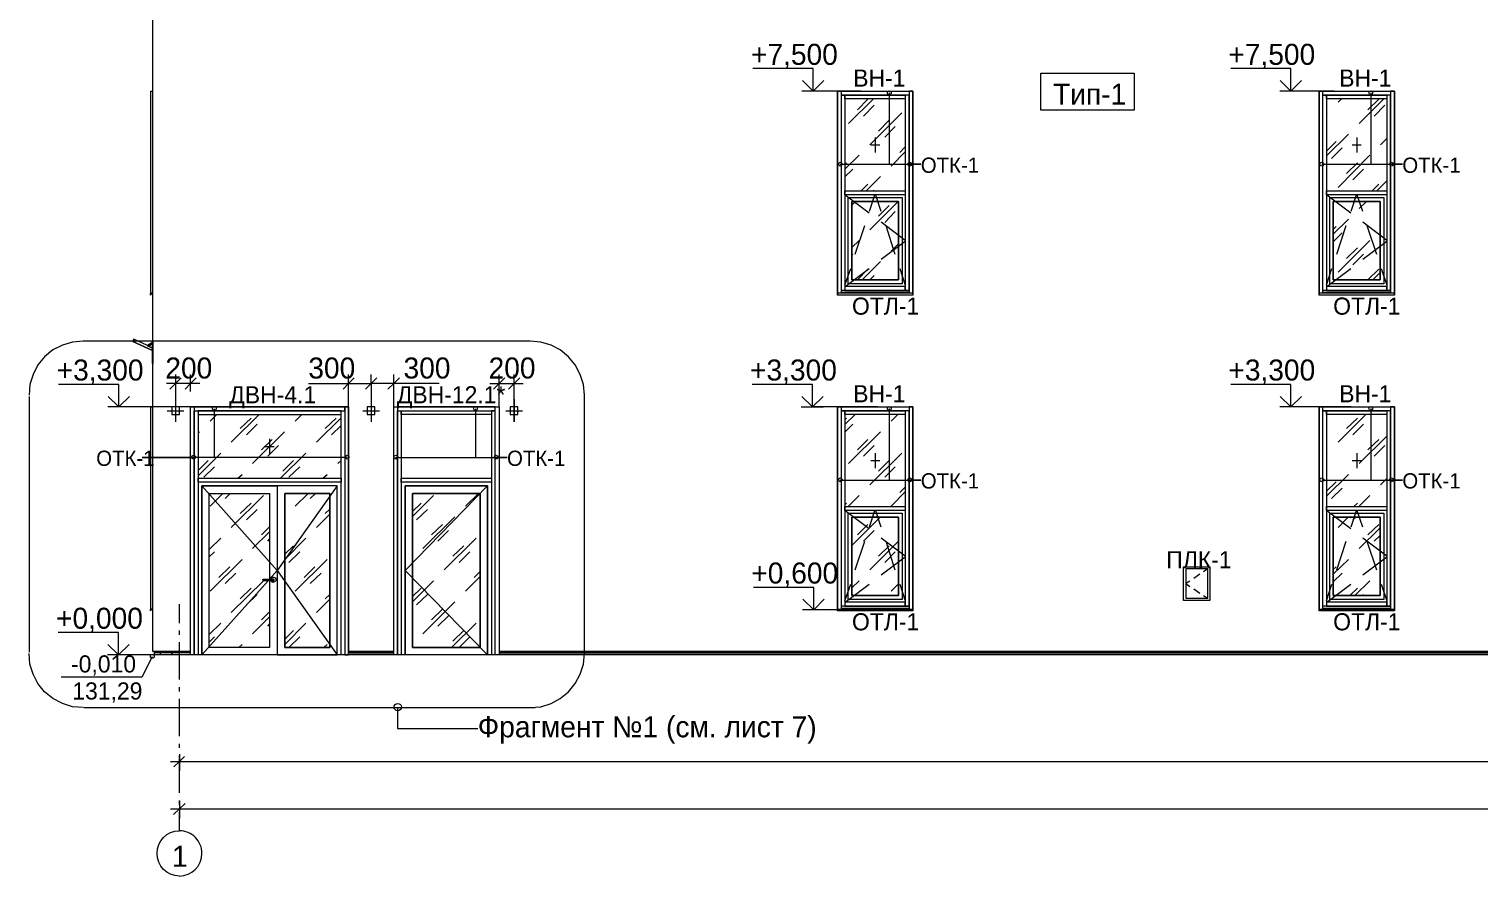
# Model space of a CAD drawing. Header units: millimetres. Extents: x 2294 to 908349, y -83289 to 219220.
# Drawn here: x 312356 to 331641, y 111447 to 122714 of the extents above; entities that cross this region are included whole.
import ezdxf

# ---------------------------------------------------------------- set-up
doc = ezdxf.new("R2010")
doc.units = ezdxf.units.MM
doc.layers.add('PDF _Геометрия', color=7, linetype='Continuous')
doc.layers.add('PDF _Текст', color=7, linetype='Continuous')

msp = doc.modelspace()

# ---------------------------------------------------------------- linework, layer by layer
at = {"layer": 'PDF _Геометрия', "lineweight": 9}
for points in [[(314023.7, 114389), (314023.7, 114435.6), (314002.5, 114435.6), (314002.5, 128188.8)], [(314502, 114435.6), (314023.7, 114435.6), (314502, 114435.6), (314023.7, 114435.6), (314502, 114435.6), (314502, 117686.6), (316601.6, 117686.6), (316601.6, 114435.6), (317202.7, 114435.6), (317202.7, 117686.6), (318603.9, 117686.6), (318603.9, 114435.6), (355012.4, 114435.6), (355012.4, 128188.8), (355012.4, 114435.6), (355033.6, 114435.6), (355033.6, 128188.8), (355033.6, 114435.6), (388559.4, 114435.6)], [(323416.9, 121885.8), (322976.6, 121885.8), (322777.7, 121885.8), (322777.7, 122186.3), (321977.6, 122186.3)], [(329703, 121885.8), (329402.4, 121885.8), (329127.3, 121885.8), (329127.3, 122186.3), (328327.2, 122186.3)], [(314002.5, 119185.1), (313972.9, 119185.1), (313972.9, 119261.3), (313972.9, 120535.5), (313972.9, 121809.6), (313972.9, 121885.8), (314002.5, 121885.8)], [(322930.1, 121885.8), (322629.5, 121885.8)], [(323154.4, 119197.8), (323154.4, 119261.3), (323154.4, 120535.5), (323154.4, 121835), (323201, 121835), (323201, 120535.5), (323201, 119235.9), (323154.4, 119235.9), (323154.4, 120535.5), (323154.4, 121809.6), (323154.4, 121885.8), (323103.6, 121885.8), (323103.6, 121809.6), (323103.6, 120535.5), (323103.6, 119261.3), (323103.6, 119185.1), (323103.6, 121885.8), (324102.6, 121885.8), (324102.6, 119185.1), (324102.6, 119261.3), (324102.6, 120535.5), (324102.6, 121809.6), (324102.6, 121885.8), (324051.8, 121885.8), (324051.8, 121809.6), (324051.8, 120535.5), (324051.8, 121835), (324001, 121835), (324001, 120535.5), (324001, 119235.9), (324001, 119286.7), (323201, 119286.7), (323201, 119235.9), (324001, 119235.9), (324051.8, 119235.9), (324051.8, 120535.5), (324051.8, 119261.3), (324051.8, 119197.8)], [(329279.7, 121885.8), (328979.1, 121885.8)], [(329550.6, 119197.8), (329550.6, 119261.3), (329550.6, 120535.5), (329550.6, 121835), (329601.4, 121835), (329601.4, 120535.5), (329601.4, 119235.9), (329550.6, 119235.9), (329550.6, 120535.5), (329550.6, 121809.6), (329550.6, 121885.8), (329504, 121885.8), (329504, 121809.6), (329504, 120535.5), (329504, 119261.3), (329504, 119185.1), (329504, 121885.8), (330503, 121885.8), (330503, 119185.1), (330503, 119261.3), (330503, 120535.5), (330503, 121809.6), (330503, 121885.8), (330452.2, 121885.8), (330452.2, 121809.6), (330452.2, 120535.5), (330452.2, 121835), (330401.4, 121835), (330401.4, 120535.5), (330401.4, 119235.9), (330401.4, 119286.7), (329601.4, 119286.7), (329601.4, 119235.9), (330401.4, 119235.9), (330452.2, 119235.9), (330452.2, 120535.5), (330452.2, 119261.3), (330452.2, 119197.8)], [(323247.5, 121458.3), (323577.7, 121784.2)], [(323366.1, 121640.3), (323505.8, 121780)], [(323446.5, 121555.6), (323590.4, 121699.5)], [(323789.4, 121864.6), (323789.4, 120916.4), (324208.4, 120916.4), (324064.5, 120916.4)], [(329753.8, 121741.9), (329800.3, 121784.2)], [(330033.1, 121458.3), (330363.3, 121784.2)], [(330151.7, 121640.3), (330295.6, 121780)], [(330189.8, 121864.6), (330189.8, 120916.4), (330608.8, 120916.4), (330460.7, 120916.4)], [(330236.3, 121555.6), (330376, 121699.5)], [(323531.2, 121174.6), (323954.5, 121597.9)], [(323645.5, 121356.7), (323789.4, 121500.6)], [(329601.4, 121589.5), (329609.8, 121597.9)], [(323730.1, 121276.2), (323869.8, 121415.9)], [(329601.4, 121026.5), (329893.4, 121314.3)], [(323543.9, 121174.6), (323662.4, 121174.6)], [(323603.1, 121272), (323603.1, 121073)], [(323929.1, 121073), (324001, 121145)], [(329601.4, 121090), (329728.4, 121217)], [(329669.1, 120992.6), (329808.8, 121132.3)], [(329940, 121174.6), (330062.8, 121174.6)], [(330003.5, 121272), (330003.5, 121073)], [(330316.8, 121174.6), (330401.4, 121259.3)], [(323137.5, 120916.4), (324208.4, 120916.4)], [(323201, 120848.7), (323387.2, 121035)], [(323201, 120912.2), (323222.1, 120933.4)], [(323814.8, 120891), (324001, 121081.5)], [(329537.9, 120916.4), (330608.8, 120916.4)], [(329753.8, 120607.4), (330177.1, 121035)], [(329868, 120793.7), (330012, 120933.4)], [(323201, 120747.1), (323306.8, 120848.7)], [(323484.6, 120560.8), (323670.8, 120751.3)], [(329952.7, 120709), (330092.4, 120848.7)], [(323416.9, 120560.8), (323505.8, 120649.7)], [(323582, 120560.8), (323590.4, 120569.3)], [(330206.7, 120560.8), (330295.6, 120649.7)], [(330270.2, 120560.8), (330401.4, 120692.1)], [(330371.8, 120560.8), (330376, 120569.3)], [(323205.2, 120510.1), (323522.7, 120268.8)], [(323294.1, 120370.4), (323340.7, 120421.2)], [(323526.9, 120289.9), (323598.9, 120510.1)], [(323531.2, 120044.4), (323907.9, 120421.2)], [(323607.4, 120510.1), (323679.3, 120289.9)], [(323645.5, 120226.4), (323789.4, 120366.1)], [(329605.6, 120510.1), (329923.1, 120268.8)], [(329927.3, 120289.9), (329999.3, 120510.1)], [(330003.5, 120510.1), (330079.7, 120289.9)], [(330033.1, 120328), (330130.5, 120421.2)], [(323683.5, 120150.2), (324001, 119904.7)], [(323730.1, 120141.8), (323869.8, 120285.7)], [(329690.3, 119985.2), (329893.4, 120184.1)], [(330083.9, 120150.2), (330401.4, 119904.7)], [(323336.4, 119718.5), (323463.4, 120099.4)], [(323742.8, 120099.4), (323865.6, 119718.5)], [(329690.3, 120048.6), (329728.4, 120086.7)], [(329690.3, 119883.6), (329808.8, 120002.1)], [(329736.8, 119718.5), (329863.8, 120099.4)], [(330139, 120099.4), (330266, 119718.5)], [(323294.1, 119807.4), (323387.2, 119900.5)], [(323683.5, 119650.7), (324001, 119892)], [(323814.8, 119760.8), (323912.1, 119858.2)], [(329753.8, 119477.2), (330177.1, 119900.5)], [(329868, 119659.2), (330012, 119803.1)], [(330083.9, 119650.7), (330401.4, 119892)], [(323294.1, 119705.8), (323306.8, 119718.5)], [(323429.6, 119375.6), (323670.8, 119621.1)], [(329952.7, 119578.8), (330092.4, 119718.5)], [(323201, 119307.9), (323277.2, 119528)], [(323205.2, 119286.7), (323522.7, 119528)], [(323366.1, 119375.6), (323505.8, 119519.5)], [(323531.2, 119375.6), (323590.4, 119434.9)], [(323929.1, 119528), (324001, 119307.9)], [(329601.4, 119307.9), (329673.3, 119528)], [(329605.6, 119286.7), (329923.1, 119528)], [(330151.7, 119375.6), (330295.6, 119519.5)], [(330215.2, 119375.6), (330312.5, 119473)], [(330329.5, 119528), (330401.4, 119307.9)], [(314002.5, 119202), (313968.7, 119197.8), (313968.7, 119172.4), (313968.7, 119193.6), (314002.5, 119197.8)], [(324102.6, 119202), (324102.6, 119197.8), (323103.6, 119197.8), (323103.6, 119202)], [(324102.6, 119197.8), (324102.6, 119172.4), (323103.6, 119172.4), (323103.6, 119197.8)], [(323103.6, 119172.4), (323103.6, 119180.9)], [(324051.8, 119235.9), (323154.4, 119235.9)], [(324051.8, 119210.5), (323154.4, 119210.5), (324051.8, 119210.5)], [(324051.8, 119210.5), (323154.4, 119210.5)], [(324102.6, 119180.9), (324102.6, 119172.4)], [(330503, 119202), (330503, 119197.8), (329504, 119197.8), (329504, 119202)], [(330503, 119197.8), (330503, 119172.4), (329504, 119172.4), (329504, 119197.8)], [(329504, 119172.4), (329504, 119180.9)], [(330452.2, 119235.9), (329550.6, 119235.9)], [(330452.2, 119210.5), (329550.6, 119210.5), (330452.2, 119210.5)], [(330452.2, 119210.5), (329550.6, 119210.5)], [(330503, 119180.9), (330503, 119172.4)], [(313968.7, 119172.4), (313968.7, 119172.4)], [(319738.3, 117843.2), (319725.6, 117982.9), (319683.3, 118118.4), (319615.6, 118245.4), (319526.7, 118351.2), (319416.6, 118444.3), (319293.9, 118507.8), (319158.4, 118550.1), (319018.7, 118562.8), (313075.5, 118562.8), (312935.8, 118550.1), (312800.4, 118507.8), (312673.4, 118444.3), (312563.3, 118351.2), (312474.4, 118245.4), (312410.9, 118118.4), (312368.6, 117982.9), (312355.9, 117843.2)], [(313930.6, 118503.6), (313748.6, 118588.2), (313744.3, 118584), (313744.3, 118579.8), (313740.1, 118575.5), (313740.1, 118571.3), (313735.9, 118567.1), (313735.9, 118562.8), (313735.9, 118558.6), (313998.3, 118435.9), (313735.9, 118558.6)], [(313744.3, 118584), (313744.3, 118579.8), (313740.1, 118575.5), (313740.1, 118571.3), (313735.9, 118567.1), (313735.9, 118562.8)], [(313998.3, 118541.7), (313930.6, 118503.6), (313998.3, 118541.7), (313972.9, 118529)], [(313930.6, 118503.6), (313930.6, 118503.6)], [(313930.6, 118499.3), (313934.8, 118499.3), (313939, 118499.3), (313939, 118495.1), (313943.3, 118495.1), (313939, 118495.1), (313943.3, 118495.1)], [(313998.3, 118469.7), (313943.3, 118495.1), (313998.3, 118469.7), (313943.3, 118495.1), (313998.3, 118529)], [(314303.1, 118118.4), (314303.1, 117999.8), (314303.1, 117788.2), (314303.1, 117487.6)], [(314502, 117894), (314502, 117999.8), (314502, 118118.4)], [(316483.1, 117999.8), (316902.2, 117999.8), (316902.2, 118118.4)], [(316601.6, 117686.6), (316601.6, 117999.8), (316601.6, 118118.4)], [(317202.7, 117686.6), (317202.7, 117999.8), (317202.7, 118118.4)], [(318603.9, 117686.6), (318603.9, 117999.8), (318603.9, 118118.4)], [(318802.8, 117788.2), (318802.8, 117487.6), (318802.8, 117999.8), (318802.8, 118118.4)], [(315073.5, 117686.6), (313820.5, 117686.6), (313549.6, 117686.6), (313549.6, 117987.1), (312749.6, 117987.1)], [(314624.8, 117999.8), (314184.6, 117999.8)], [(316068.3, 117999.8), (316542.4, 117999.8), (316754, 117999.8)], [(317321.3, 117999.8), (316902.2, 117999.8), (316902.2, 117788.2), (316902.2, 117487.6)], [(317808.1, 117999.8), (317334, 117999.8), (317054.6, 117999.8)], [(318481.1, 117999.8), (318921.4, 117999.8)], [(319738.3, 114389), (319738.3, 117847.5)], [(322616.8, 117686.6), (322917.4, 117686.6), (322769.2, 117686.6), (322769.2, 117987.1), (321969.2, 117987.1)], [(329927.3, 117686.6), (329419.3, 117686.6), (329127.3, 117686.6), (329127.3, 117987.1), (328327.2, 117987.1)], [(312355.9, 117826.3), (312355.9, 114422.9)], [(314552.8, 114389), (314552.8, 114414.4), (314552.8, 114435.6), (314552.8, 114473.7), (314552.8, 116713), (314552.8, 114389), (314502, 114389), (314502, 116713), (314502, 117610.4), (314502, 117686.6), (314552.8, 117686.6), (314552.8, 117610.4), (314552.8, 116713), (314552.8, 117635.8), (314578.2, 117635.8), (316529.7, 117635.8), (316555.1, 117635.8), (316555.1, 117686.6), (316529.7, 117686.6), (314578.2, 117686.6), (314552.8, 117686.6), (314552.8, 117635.8), (314603.6, 117635.8), (314603.6, 116713), (314603.6, 114389), (313795.1, 114389), (313545.4, 114389), (313545.4, 114685.4), (312745.3, 114685.4)], [(313702, 117686.6), (313401.4, 117686.6)], [(314815.3, 117661.2), (314815.3, 117013.5), (313858.6, 117013.5), (314544.4, 117013.5)], [(314002.5, 114985.9), (313972.9, 114985.9), (313972.9, 115062.1), (313972.9, 117610.4), (313972.9, 117686.6), (314002.5, 117686.6)], [(316504.3, 114389), (316504.3, 116713), (316504.3, 117635.8), (314603.6, 117635.8), (314603.6, 117585), (316504.3, 117585), (316504.3, 117635.8), (316555.1, 117635.8), (316555.1, 116713), (316555.1, 114389), (316601.6, 114389), (316601.6, 116713), (316601.6, 117610.4), (316601.6, 117686.6), (316555.1, 117686.6), (316555.1, 117610.4), (316555.1, 116713), (316555.1, 114389)], [(317253.5, 114389), (317253.5, 116713), (317253.5, 117635.8), (317278.9, 117635.8), (318527.7, 117635.8), (318553.1, 117635.8), (318553.1, 117686.6), (318527.7, 117686.6), (317278.9, 117686.6), (317253.5, 117686.6), (317253.5, 117635.8), (317304.3, 117635.8), (317304.3, 116713), (317304.3, 114389)], [(318290.6, 117661.2), (318290.6, 117013.5), (318709.7, 117013.5), (318561.5, 117013.5)], [(318553.1, 114389), (318553.1, 116713), (318553.1, 117610.4), (318553.1, 117686.6), (318603.9, 117686.6), (318603.9, 117610.4), (318603.9, 116713), (318603.9, 114389), (318553.1, 114389), (318553.1, 116713), (318553.1, 117635.8), (318502.3, 117635.8), (318502.3, 116713), (318502.3, 114389)], [(323637, 117686.6), (322917.4, 117686.6)], [(323154.4, 114998.6), (323154.4, 115062.1), (323154.4, 116336.3), (323154.4, 117635.8), (323201, 117635.8), (323201, 116336.3), (323201, 115036.7), (323154.4, 115036.7), (323154.4, 116336.3), (323154.4, 117610.4), (323154.4, 117686.6), (323103.6, 117686.6), (323103.6, 117610.4), (323103.6, 116336.3), (323103.6, 115062.1), (323103.6, 114985.9), (323103.6, 117686.6), (324102.6, 117686.6), (324102.6, 114985.9), (324102.6, 115062.1), (324102.6, 116336.3), (324102.6, 117610.4), (324102.6, 117686.6), (324051.8, 117686.6), (324051.8, 117610.4), (324051.8, 116336.3), (324051.8, 117635.8), (324001, 117635.8), (324001, 116336.3), (324001, 115036.7), (324001, 115087.5), (323201, 115087.5), (323201, 115036.7), (324001, 115036.7), (324051.8, 115036.7), (324051.8, 116336.3), (324051.8, 115062.1), (324051.8, 114998.6)], [(323789.4, 117665.4), (323789.4, 116713), (324208.4, 116713), (324064.5, 116713)], [(329279.7, 117686.6), (328979.1, 117686.6)], [(329550.6, 114998.6), (329550.6, 115062.1), (329550.6, 116336.3), (329550.6, 117635.8), (329601.4, 117635.8), (329601.4, 116336.3), (329601.4, 115036.7), (329550.6, 115036.7), (329550.6, 116336.3), (329550.6, 117610.4), (329550.6, 117686.6), (329504, 117686.6), (329504, 117610.4), (329504, 116336.3), (329504, 115062.1), (329504, 114985.9), (329504, 117686.6), (330503, 117686.6), (330503, 114985.9), (330503, 115062.1), (330503, 116336.3), (330503, 117610.4), (330503, 117686.6), (330452.2, 117686.6), (330452.2, 117610.4), (330452.2, 116336.3), (330452.2, 117635.8), (330401.4, 117635.8), (330401.4, 116336.3), (330401.4, 115036.7), (330401.4, 115087.5), (329601.4, 115087.5), (329601.4, 115036.7), (330401.4, 115036.7), (330452.2, 115036.7), (330452.2, 116336.3), (330452.2, 115062.1), (330452.2, 114998.6)], [(330189.8, 117665.4), (330189.8, 116713), (330608.8, 116713), (330460.7, 116713)], [(314193, 117635.8), (314413.1, 117635.8)], [(314764.5, 117496.1), (314853.4, 117585)], [(315043.9, 117216.7), (315416.4, 117585)], [(315162.4, 117398.8), (315306.3, 117538.4)], [(315247.1, 117314.1), (315386.8, 117458)], [(315894.7, 117496.1), (315983.6, 117585)], [(316178.3, 117216.7), (316504.3, 117542.7)], [(316292.6, 117398.8), (316436.5, 117538.4)], [(316792.1, 117635.8), (317012.2, 117635.8)], [(318692.8, 117635.8), (318912.9, 117635.8)], [(323201, 117453.8), (323336.4, 117585)], [(323201, 117352.2), (323306.8, 117458)], [(323205.2, 117521.5), (323222.1, 117538.4)], [(323814.8, 117496.1), (323903.7, 117585)], [(329753.8, 117216.7), (330122, 117585)], [(329868, 117398.8), (330012, 117538.4)], [(329952.7, 117314.1), (330092.4, 117458)], [(314603.6, 117339.5), (314620.6, 117356.4)], [(315327.5, 116933.1), (315750.8, 117356.4)], [(315446, 117115.1), (315585.7, 117254.8)], [(315551.8, 117263.3), (315551.8, 117060.1)], [(316377.3, 117314.1), (316504.3, 117441.1)], [(323247.5, 116933.1), (323670.8, 117356.4)], [(323366.1, 117115.1), (323505.8, 117254.8)], [(330033.1, 116933.1), (330401.4, 117297.2)], [(330151.7, 117115.1), (330295.6, 117254.8)], [(314603.6, 116772.3), (314904.2, 117072.8)], [(315492.6, 117161.7), (315615.3, 117161.7)], [(315530.7, 117030.5), (315670.4, 117174.4)], [(315700, 116738.4), (316034.4, 117072.8)], [(323446.5, 117030.5), (323590.4, 117174.4)], [(323531.2, 116649.5), (323954.5, 117072.8)], [(323603.1, 117072.8), (323603.1, 116873.9)], [(329601.4, 117064.3), (329609.8, 117072.8)], [(330003.5, 117072.8), (330003.5, 116873.9)], [(330236.3, 117030.5), (330376, 117174.4)], [(316584.7, 117013.5), (313858.6, 117013.5)], [(314603.6, 116840), (314739.1, 116975.4)], [(314679.8, 116751.1), (314819.5, 116890.8)], [(315729.6, 116831.5), (315869.3, 116975.4)], [(315810.1, 116751.1), (315954, 116890.8)], [(316461.9, 116933.1), (316504.3, 116975.4)], [(317228.1, 117013.5), (318709.7, 117013.5)], [(323543.9, 116975.4), (323662.4, 116975.4)], [(323645.5, 116831.5), (323789.4, 116975.4)], [(323730.1, 116751.1), (323869.8, 116890.8)], [(329940, 116975.4), (330062.8, 116975.4)], [(315132.8, 116738.4), (315187.8, 116789.2)], [(316263, 116738.4), (316318, 116789.2)], [(323137.5, 116713), (324208.4, 116713)], [(329537.9, 116713), (330608.8, 116713)], [(329601.4, 116501.3), (329893.4, 116789.2)], [(329601.4, 116564.8), (329728.4, 116691.8)], [(330316.8, 116649.5), (330401.4, 116734.2)], [(316453.5, 116636.8), (315653.4, 115510.8), (316453.5, 114389), (316453.5, 116636.8), (314654.4, 116636.8), (314654.4, 114389), (315534.9, 115375.4)], [(315551.8, 115375.4), (315551.8, 114486.4), (314751.8, 114486.4), (314751.8, 116535.2), (315551.8, 116535.2), (315551.8, 115396.5), (315653.4, 115510.8), (314654.4, 116636.8)], [(314764.5, 116365.9), (314933.8, 116535.2)], [(314963.4, 116467.5), (315031.2, 116535.2)], [(315043.9, 116082.3), (315471.4, 116509.8)], [(315894.7, 116365.9), (316064, 116535.2)], [(316093.7, 116467.5), (316165.6, 116535.2)], [(318451.5, 116636.8), (317355.1, 115510.8), (318451.5, 114389), (318451.5, 116636.8), (317355.1, 116636.8), (317355.1, 114389)], [(317452.5, 116230.4), (317731.9, 116509.8)], [(318155.2, 116365.9), (318328.7, 116535.2)], [(323243.3, 116361.7), (323387.2, 116509.8)], [(323814.8, 116365.9), (324001, 116556.4)], [(323929.1, 116547.9), (324001, 116619.9)], [(329669.1, 116467.5), (329808.8, 116607.2)], [(330028.9, 116361.7), (330177.1, 116509.8)], [(315162.4, 116268.5), (315306.3, 116408.2)], [(315247.1, 116183.9), (315386.8, 116323.6)], [(316292.6, 116268.5), (316351.9, 116327.8)], [(317452.5, 116293.9), (317566.8, 116408.2)], [(317507.5, 116183.9), (317651.4, 116323.6)], [(323201, 116387.1), (323222.1, 116408.2)], [(323205.2, 116310.9), (323522.7, 116069.6)], [(323526.9, 116090.7), (323598.9, 116310.9)], [(323607.4, 116310.9), (323679.3, 116090.7)], [(329605.6, 116310.9), (329923.1, 116069.6)], [(329927.3, 116090.7), (329999.3, 116310.9)], [(329965.4, 116361.7), (330012, 116408.2)], [(330003.5, 116310.9), (330079.7, 116090.7)], [(316178.3, 116082.3), (316351.9, 116260.1)], [(317592.2, 115802.9), (318015.5, 116226.2)], [(317706.5, 115984.9), (317850.4, 116124.6)], [(323294.1, 115845.2), (323666.6, 116222)], [(323366.1, 115984.9), (323505.8, 116124.6)], [(329753.8, 116082.3), (329889.2, 116222)], [(329952.7, 116183.9), (329990.8, 116222)], [(330151.7, 115984.9), (330295.6, 116124.6)], [(314751.8, 115790.2), (314904.2, 115942.6)], [(315327.5, 115802.9), (315551.8, 116027.2)], [(315446, 115984.9), (315551.8, 116090.7)], [(315530.7, 115900.2), (315551.8, 115925.6)], [(315755, 115659), (316034.4, 115942.6)], [(317791.1, 115900.2), (317930.8, 116044.2)], [(317875.8, 115519.3), (318299.1, 115942.6)], [(323446.5, 115900.2), (323590.4, 116044.2)], [(323683.5, 115946.8), (324001, 115705.5)], [(330033.1, 115802.9), (330312.5, 116078)], [(330083.9, 115946.8), (330401.4, 115705.5)], [(330236.3, 115900.2), (330312.5, 115976.4)], [(314751.8, 115692.8), (314819.5, 115760.6)], [(315755, 115726.7), (315869.3, 115841)], [(315810.1, 115616.6), (315954, 115760.6)], [(317990.1, 115701.3), (318134, 115841)], [(318074.7, 115616.6), (318214.4, 115760.6)], [(323336.4, 115519.3), (323463.4, 115900.2)], [(323531.2, 115519.3), (323912.1, 115900.2)], [(323645.5, 115701.3), (323789.4, 115841)], [(323730.1, 115616.6), (323869.8, 115760.6)], [(323742.8, 115900.2), (323865.6, 115519.3)], [(329736.8, 115519.3), (329863.8, 115900.2)], [(330139, 115900.2), (330266, 115519.3)], [(314764.5, 115235.7), (315187.8, 115659)], [(314878.8, 115417.7), (315022.7, 115561.6)], [(315894.7, 115235.7), (316318, 115659)], [(316013.2, 115417.7), (316152.9, 115561.6)], [(323683.5, 115451.5), (324001, 115692.8)], [(328022.4, 115532), (327967.4, 115493.9)], [(329690.3, 115460), (329893.4, 115659)], [(329690.3, 115523.5), (329728.4, 115561.6)], [(330083.9, 115451.5), (330401.4, 115692.8)], [(314963.4, 115337.3), (315103.1, 115476.9)], [(315043.9, 114952), (315471.4, 115375.4), (315467.2, 115379.6), (315462.9, 115383.8), (315462.9, 115388), (315462.9, 115392.3), (315467.2, 115392.3), (315467.2, 115396.5), (315471.4, 115396.5), (315602.6, 115396.5), (315606.9, 115396.5), (315611.1, 115392.3), (315611.1, 115388), (315615.3, 115388), (315611.1, 115383.8), (315611.1, 115379.6), (315606.9, 115379.6), (315606.9, 115375.4), (315602.6, 115375.4), (315471.4, 115375.4)], [(316093.7, 115337.3), (316237.6, 115476.9)], [(317452.5, 115096), (317731.9, 115375.4)], [(318155.2, 115235.7), (318354.1, 115430.4)], [(318273.7, 115417.7), (318354.1, 115498.1)], [(323201, 115108.7), (323277.2, 115328.8)], [(323205.2, 115087.5), (323522.7, 115328.8)], [(323294.1, 115282.2), (323387.2, 115375.4)], [(323814.8, 115235.7), (323912.1, 115333)], [(323929.1, 115328.8), (324001, 115108.7)], [(327785.4, 115371.1), (327730.4, 115337.3), (327785.4, 115299.2)], [(327916.6, 115464.2), (327836.2, 115405)], [(329601.4, 115108.7), (329673.3, 115328.8)], [(329605.6, 115087.5), (329923.1, 115328.8)], [(329690.3, 115358.4), (329808.8, 115476.9)], [(329978.1, 115176.4), (330177.1, 115375.4)], [(330329.5, 115328.8), (330401.4, 115108.7)], [(315162.4, 115134.1), (315306.3, 115278)], [(315247.1, 115053.6), (315386.8, 115193.3)], [(316292.6, 115134.1), (316351.9, 115193.3)], [(317452.5, 115163.7), (317566.8, 115278)], [(317507.5, 115053.6), (317651.4, 115193.3)], [(323192.5, 114985.9), (322930.1, 114985.9), (322786.1, 114985.9), (322786.1, 115286.5), (321986.1, 115286.5)], [(323294.1, 115180.6), (323306.8, 115193.3)], [(327836.2, 115265.3), (327916.6, 115210.3)], [(327967.4, 115176.4), (328022.4, 115142.5)], [(329910.4, 115176.4), (330012, 115278)], [(330075.5, 115176.4), (330092.4, 115193.3)], [(313968.7, 114973.2), (313968.7, 114973.2)], [(314353.9, 114808.1), (314353.9, 115062.1)], [(315446, 114854.7), (315551.8, 114960.5)], [(316178.3, 114952), (316351.9, 115129.8)], [(317592.2, 114668.4), (318015.5, 115096)], [(317706.5, 114854.7), (317850.4, 114994.4)], [(322938.5, 114985.9), (322638, 114985.9)], [(323103.6, 114998.6), (323103.6, 114998.6)], [(323103.6, 114973.2), (323103.6, 114977.4)], [(324051.8, 115036.7), (323154.4, 115036.7)], [(324051.8, 115007.1), (323154.4, 115007.1), (324051.8, 115007.1)], [(324051.8, 115007.1), (323154.4, 115007.1)], [(324102.6, 114998.6), (324102.6, 114998.6)], [(324102.6, 114977.4), (324102.6, 114973.2)], [(329504, 114998.6), (329504, 114998.6)], [(329504, 114973.2), (329504, 114977.4)], [(330452.2, 115036.7), (329550.6, 115036.7)], [(330452.2, 115007.1), (329550.6, 115007.1), (330452.2, 115007.1)], [(330452.2, 115007.1), (329550.6, 115007.1)], [(330503, 114998.6), (330503, 114998.6)], [(330503, 114977.4), (330503, 114973.2)], [(314751.8, 114660), (314904.2, 114812.4)], [(315327.5, 114668.4), (315551.8, 114892.8)], [(315530.7, 114770), (315551.8, 114795.4)], [(315755, 114528.7), (316034.4, 114812.4)], [(317791.1, 114770), (317930.8, 114909.7)], [(317973.2, 114486.4), (318299.1, 114812.4)], [(314353.9, 114655.7), (314353.9, 114710.8)], [(314353.9, 114058.9), (314353.9, 114558.4)], [(314751.8, 114558.4), (314819.5, 114630.3)], [(315755, 114596.5), (315869.3, 114710.8)], [(315810.1, 114486.4), (315954, 114630.3)], [(317990.1, 114571.1), (318134, 114710.8)], [(318074.7, 114486.4), (318214.4, 114630.3)], [(313075.5, 113686.4), (312935.8, 113699.1), (312800.4, 113741.4), (312673.4, 113809.1), (312563.3, 113898), (312474.4, 114008.1), (312410.9, 114130.8), (312368.6, 114266.3), (312355.9, 114406)], [(313994.1, 114363.6), (313854.4, 114092.7), (312783.4, 114092.7)], [(313697.8, 114389), (313397.2, 114389)], [(418051.1, 112628.1), (418051.1, 114389), (399192.9, 114389), (313405.7, 114389)], [(314502, 114414.4), (314023.7, 114414.4), (314023.7, 114435.6)], [(314023.7, 114418.7), (314023.7, 114422.9)], [(314104.1, 114389), (314104.1, 114414.4)], [(314552.8, 114435.6), (314552.8, 114435.6)], [(314552.8, 114422.9), (314552.8, 114418.7)], [(315145.5, 114486.4), (315187.8, 114528.7)], [(316275.7, 114486.4), (316318, 114528.7)], [(317202.7, 114435.6), (316601.6, 114435.6), (317202.7, 114435.6)], [(319018.7, 113686.4), (319158.4, 113699.1), (319293.9, 113741.4), (319416.6, 113809.1), (319526.7, 113898), (319615.6, 114008.1), (319683.3, 114130.8), (319725.6, 114266.3), (319738.3, 114406)], [(314353.9, 113902.2), (314353.9, 113957.3)], [(314353.9, 113305.4), (314353.9, 113804.9)], [(313084, 113686.4), (319082.2, 113686.4)], [(317253.5, 113690.6), (317253.5, 113411.2), (318320.3, 113411.2)], [(314353.9, 113153), (314353.9, 113203.8)], [(314421.6, 113038.7), (314353.9, 112971), (314281.9, 112899)], [(314353.9, 113068.3), (314353.9, 112971), (314353.9, 112848.2)], [(314353.9, 112551.9), (314353.9, 113051.4)], [(314235.4, 112971), (354750, 112971), (354678, 112899)], [(314353.9, 112399.5), (314353.9, 112450.3)], [(314353.9, 112446.1), (314353.9, 112340.2), (314353.9, 112217.5)], [(314235.4, 112340.2), (417962.3, 112340.2)], [(314353.9, 112048.2), (314353.9, 112297.9)]]:
    msp.add_lwpolyline(points, dxfattribs=at)
for points in [[(325804.3, 122127.1), (327044.6, 122127.1), (327044.6, 121636), (325804.3, 121636)], [(324026.4, 121835), (323175.6, 121835), (323154.4, 121835), (323154.4, 121885.8), (323175.6, 121885.8), (324026.4, 121885.8), (324051.8, 121885.8), (324051.8, 121835)], [(330426.8, 121835), (329576, 121835), (329550.6, 121835), (329550.6, 121885.8), (329576, 121885.8), (330426.8, 121885.8), (330452.2, 121885.8), (330452.2, 121835)], [(324001, 121784.2), (323201, 121784.2), (323201, 121835), (324001, 121835)], [(330401.4, 121784.2), (329601.4, 121784.2), (329601.4, 121835), (330401.4, 121835)], [(324001, 120510.1), (323201, 120510.1), (323201, 120560.8), (324001, 120560.8)], [(330401.4, 120510.1), (329601.4, 120510.1), (329601.4, 120560.8), (330401.4, 120560.8)], [(323243.3, 120472), (323962.9, 120472), (323962.9, 119324.8), (323243.3, 119324.8)], [(323962.9, 120472), (323962.9, 119324.8), (323243.3, 119324.8), (323243.3, 120472)], [(323912.1, 120421.2), (323294.1, 120421.2), (323294.1, 119375.6), (323912.1, 119375.6)], [(323294.1, 119375.6), (323294.1, 120421.2), (323912.1, 120421.2), (323912.1, 119375.6)], [(329643.7, 120472), (330363.3, 120472), (330363.3, 119324.8), (329643.7, 119324.8)], [(330363.3, 120472), (330363.3, 119324.8), (329643.7, 119324.8), (329643.7, 120472)], [(330312.5, 120421.2), (329690.3, 120421.2), (329690.3, 119375.6), (330312.5, 119375.6)], [(329690.3, 119375.6), (329690.3, 120421.2), (330312.5, 120421.2), (330312.5, 119375.6)], [(313968.7, 119172.4), (313977.1, 119176.6), (313977.1, 119180.9)], [(313748.6, 118588.2), (313748.6, 118584), (313744.3, 118584), (313744.3, 118579.8), (313740.1, 118575.5), (313740.1, 118571.3), (313735.9, 118567.1), (313735.9, 118562.8), (313735.9, 118558.6), (313735.9, 118562.8), (313740.1, 118562.8), (313740.1, 118567.1), (313744.3, 118571.3), (313744.3, 118575.5), (313748.6, 118579.8), (313748.6, 118584)], [(313998.3, 118529), (313943.3, 118495.1)], [(314002.5, 118562.8), (314002.5, 118266.5), (313998.3, 118266.5), (313998.3, 118562.8)], [(314353.9, 117686.6), (314252.3, 117686.6), (314252.3, 117585), (314353.9, 117585)], [(316953, 117686.6), (316851.4, 117686.6), (316851.4, 117585), (316953, 117585)], [(317202.7, 114389), (317202.7, 116713), (317202.7, 117610.4), (317202.7, 117686.6), (317253.5, 117686.6), (317253.5, 117610.4), (317253.5, 116713), (317253.5, 114389)], [(318853.6, 117686.6), (318752, 117686.6), (318752, 117585), (318853.6, 117585)], [(324026.4, 117635.8), (323175.6, 117635.8), (323154.4, 117635.8), (323154.4, 117686.6), (323175.6, 117686.6), (324026.4, 117686.6), (324051.8, 117686.6), (324051.8, 117635.8)], [(330426.8, 117635.8), (329576, 117635.8), (329550.6, 117635.8), (329550.6, 117686.6), (329576, 117686.6), (330426.8, 117686.6), (330452.2, 117686.6), (330452.2, 117635.8)], [(317304.3, 117635.8), (318502.3, 117635.8), (318502.3, 117585), (317304.3, 117585)], [(324001, 117585), (323201, 117585), (323201, 117635.8), (324001, 117635.8)], [(330401.4, 117585), (329601.4, 117585), (329601.4, 117635.8), (330401.4, 117635.8)], [(316504.3, 116687.6), (314603.6, 116687.6), (314603.6, 116738.4), (316504.3, 116738.4)], [(317304.3, 116738.4), (318502.3, 116738.4), (318502.3, 116687.6), (317304.3, 116687.6)], [(314654.4, 116636.8), (315653.4, 116636.8), (315653.4, 114389), (314654.4, 114389)], [(316453.5, 114389), (316453.5, 116636.8), (315653.4, 116636.8), (315653.4, 114389)], [(316351.9, 114486.4), (316351.9, 116535.2), (315755, 116535.2), (315755, 114486.4)], [(317355.1, 114389), (317355.1, 116636.8), (318451.5, 116636.8), (318451.5, 114389)], [(317452.5, 116535.2), (318354.1, 116535.2), (318354.1, 114486.4), (317452.5, 114486.4)], [(318354.1, 116535.2), (317452.5, 116535.2), (317452.5, 114486.4), (318354.1, 114486.4)], [(324001, 116310.9), (323201, 116310.9), (323201, 116361.7), (324001, 116361.7)], [(330401.4, 116310.9), (329601.4, 116310.9), (329601.4, 116361.7), (330401.4, 116361.7)], [(323243.3, 116272.8), (323962.9, 116272.8), (323962.9, 115125.6), (323243.3, 115125.6)], [(323962.9, 116272.8), (323962.9, 115125.6), (323243.3, 115125.6), (323243.3, 116272.8)], [(323912.1, 116222), (323294.1, 116222), (323294.1, 115176.4), (323912.1, 115176.4)], [(323294.1, 115176.4), (323294.1, 116222), (323912.1, 116222), (323912.1, 115176.4)], [(329643.7, 116272.8), (330363.3, 116272.8), (330363.3, 115125.6), (329643.7, 115125.6)], [(330363.3, 116272.8), (330363.3, 115125.6), (329643.7, 115125.6), (329643.7, 116272.8)], [(330312.5, 116222), (329690.3, 116222), (329690.3, 115176.4), (330312.5, 115176.4)], [(329690.3, 115176.4), (329690.3, 116222), (330312.5, 116222), (330312.5, 115176.4)], [(327700.7, 115561.6), (328052.1, 115561.6), (328052.1, 115112.9), (327700.7, 115112.9)], [(328022.4, 115532), (327730.4, 115532), (327730.4, 115142.5), (328022.4, 115142.5)], [(327730.4, 115532), (327730.4, 115142.5), (328022.4, 115142.5), (328022.4, 115532)], [(314002.5, 114998.6), (313968.7, 114998.6), (313968.7, 114973.2), (313968.7, 114994.4)], [(313968.7, 114973.2), (313977.1, 114977.4)], [(324102.6, 114973.2), (323103.6, 114973.2), (323103.6, 114998.6), (324102.6, 114998.6)], [(330503, 114973.2), (329504, 114973.2), (329504, 114998.6), (330503, 114998.6)], [(314252.3, 114389), (314252.3, 114414.4)], [(317202.7, 114414.4), (317202.7, 114435.6), (316601.6, 114435.6), (316601.6, 114414.4)], [(398096.5, 114414.4), (398096.5, 114435.6), (318603.9, 114435.6), (355012.4, 114435.6), (318603.9, 114435.6), (318603.9, 114414.4)]]:
    msp.add_lwpolyline(points, close=True, dxfattribs=at)
at = {"layer": 'PDF _Геометрия', "lineweight": 18}
for points in [[(322921.6, 122029.7), (322777.7, 121885.8), (322638, 122029.7)], [(329267, 122029.7), (329127.3, 121885.8), (328983.3, 122029.7)], [(314226.9, 117923.7), (314303.1, 117999.8), (314379.3, 118071.8)], [(314430.1, 117923.7), (314502, 117999.8), (314578.2, 118071.8)], [(316677.8, 118071.8), (316601.6, 117999.8), (316529.7, 117923.7)], [(316978.4, 118071.8), (316902.2, 117999.8), (316830.2, 117923.7)], [(317278.9, 118071.8), (317202.7, 117999.8), (317126.5, 117923.7)], [(318680.1, 118071.8), (318603.9, 117999.8), (318527.7, 117923.7)], [(318879, 118071.8), (318802.8, 117999.8), (318726.6, 117923.7)], [(313693.5, 117826.3), (313549.6, 117686.6), (313409.9, 117826.3)], [(322908.9, 117826.3), (322769.2, 117686.6), (322625.3, 117826.3)], [(329267, 117826.3), (329127.3, 117686.6), (328983.3, 117826.3)], [(322925.8, 115129.8), (322786.1, 114985.9), (322642.2, 115129.8)], [(313685.1, 114528.7), (313545.4, 114389), (313401.4, 114528.7)], [(314430.1, 112412.2), (314353.9, 112340.2), (314277.7, 112264.1)]]:
    msp.add_lwpolyline(points, dxfattribs=at)
at = {"layer": 'PDF _Геометрия', "color": 171, "lineweight": 9, "true_color": 0x8080ff}
msp.add_lwpolyline([(315551.8, 115375.4), (315551.8, 114486.4), (314751.8, 114486.4), (314751.8, 116535.2), (315551.8, 116535.2), (315551.8, 115396.5)], dxfattribs=at)
msp.add_lwpolyline([(315755, 114486.4), (315755, 116535.2), (316351.9, 116535.2), (316351.9, 114486.4)], close=True, dxfattribs=at)
at = {"layer": 'PDF _Геометрия', "lineweight": 9}
msp.add_lwpolyline([(315636.5, 115388), (315636.5, 115379.6), (315632.3, 115371.1), (315628, 115362.7), (315619.6, 115358.4), (315611.1, 115354.2), (315602.6, 115350), (315594.2, 115354.2), (315585.7, 115354.2), (315577.2, 115362.7), (315573, 115366.9), (315568.8, 115375.4), (315602.6, 115375.4), (315606.9, 115375.4), (315606.9, 115379.6), (315611.1, 115379.6), (315611.1, 115383.8), (315615.3, 115388), (315611.1, 115388), (315611.1, 115392.3), (315606.9, 115396.5), (315602.6, 115396.5), (315568.8, 115396.5, -0.9018883)], format="xyb", close=True, dxfattribs=at)
at = {"layer": 'PDF _Геометрия', "lineweight": 18}
msp.add_lwpolyline([(314353.9, 111447.1, 0.4119718), (314654.4, 111747.6, 0.4172634), (314353.9, 112048.2)], format="xyb", dxfattribs=at)
at = {"layer": 'PDF _Геометрия', "lineweight": 9}
for points in [[(323764, 121864.6), (323764, 121881.6), (323772.4, 121890), (323789.4, 121890)], [(323764, 121864.6), (323764, 121881.6), (323772.4, 121890), (323789.4, 121890)], [(323789.4, 121890), (323802.1, 121890), (323814.8, 121881.6), (323814.8, 121864.6)], [(323789.4, 121890), (323802.1, 121890), (323814.8, 121881.6), (323814.8, 121864.6)], [(330164.4, 121864.6), (330164.4, 121881.6), (330172.8, 121890), (330189.8, 121890)], [(330164.4, 121864.6), (330164.4, 121881.6), (330172.8, 121890), (330189.8, 121890)], [(330189.8, 121890), (330202.5, 121890), (330215.2, 121881.6), (330215.2, 121864.6)], [(330189.8, 121890), (330202.5, 121890), (330215.2, 121881.6), (330215.2, 121864.6)], [(323789.4, 121839.2), (323772.4, 121839.2), (323764, 121851.9), (323764, 121864.6)], [(323789.4, 121839.2), (323772.4, 121839.2), (323764, 121851.9), (323764, 121864.6)], [(323814.8, 121864.6), (323814.8, 121851.9), (323802.1, 121839.2), (323789.4, 121839.2)], [(323814.8, 121864.6), (323814.8, 121851.9), (323802.1, 121839.2), (323789.4, 121839.2)], [(330189.8, 121839.2), (330172.8, 121839.2), (330164.4, 121851.9), (330164.4, 121864.6)], [(330189.8, 121839.2), (330172.8, 121839.2), (330164.4, 121851.9), (330164.4, 121864.6)], [(330215.2, 121864.6), (330215.2, 121851.9), (330202.5, 121839.2), (330189.8, 121839.2)], [(330215.2, 121864.6), (330215.2, 121851.9), (330202.5, 121839.2), (330189.8, 121839.2)], [(323116.3, 120916.4), (323116.3, 120933.4), (323124.8, 120941.8), (323137.5, 120941.8)], [(323116.3, 120916.4), (323116.3, 120933.4), (323124.8, 120941.8), (323137.5, 120941.8)], [(323137.5, 120891), (323124.8, 120891), (323116.3, 120903.7), (323116.3, 120916.4)], [(323137.5, 120891), (323124.8, 120891), (323116.3, 120903.7), (323116.3, 120916.4)], [(323137.5, 120941.8), (323150.2, 120941.8), (323162.9, 120933.4), (323162.9, 120916.4)], [(323137.5, 120941.8), (323150.2, 120941.8), (323162.9, 120933.4), (323162.9, 120916.4)], [(323162.9, 120916.4), (323162.9, 120903.7), (323150.2, 120891), (323137.5, 120891)], [(323162.9, 120916.4), (323162.9, 120903.7), (323150.2, 120891), (323137.5, 120891)], [(324039.1, 120916.4), (324039.1, 120933.4), (324047.6, 120941.8), (324064.5, 120941.8)], [(324039.1, 120916.4), (324039.1, 120933.4), (324047.6, 120941.8), (324064.5, 120941.8)], [(324064.5, 120891), (324047.6, 120891), (324039.1, 120903.7), (324039.1, 120916.4)], [(324064.5, 120891), (324047.6, 120891), (324039.1, 120903.7), (324039.1, 120916.4)], [(324064.5, 120941.8), (324077.2, 120941.8), (324089.9, 120933.4), (324089.9, 120916.4)], [(324064.5, 120941.8), (324077.2, 120941.8), (324089.9, 120933.4), (324089.9, 120916.4)], [(324089.9, 120916.4), (324089.9, 120903.7), (324077.2, 120891), (324064.5, 120891)], [(324089.9, 120916.4), (324089.9, 120903.7), (324077.2, 120891), (324064.5, 120891)], [(329512.5, 120916.4), (329512.5, 120933.4), (329520.9, 120941.8), (329537.9, 120941.8)], [(329512.5, 120916.4), (329512.5, 120933.4), (329520.9, 120941.8), (329537.9, 120941.8)], [(329537.9, 120891), (329520.9, 120891), (329512.5, 120903.7), (329512.5, 120916.4)], [(329537.9, 120891), (329520.9, 120891), (329512.5, 120903.7), (329512.5, 120916.4)], [(329537.9, 120941.8), (329550.6, 120941.8), (329563.3, 120933.4), (329563.3, 120916.4)], [(329537.9, 120941.8), (329550.6, 120941.8), (329563.3, 120933.4), (329563.3, 120916.4)], [(329563.3, 120916.4), (329563.3, 120903.7), (329550.6, 120891), (329537.9, 120891)], [(329563.3, 120916.4), (329563.3, 120903.7), (329550.6, 120891), (329537.9, 120891)], [(330439.5, 120916.4), (330439.5, 120933.4), (330448, 120941.8), (330464.9, 120941.8)], [(330439.5, 120916.4), (330439.5, 120933.4), (330448, 120941.8), (330464.9, 120941.8)], [(330464.9, 120891), (330448, 120891), (330439.5, 120903.7), (330439.5, 120916.4)], [(330464.9, 120891), (330448, 120891), (330439.5, 120903.7), (330439.5, 120916.4)], [(330464.9, 120941.8), (330477.6, 120941.8), (330490.3, 120933.4), (330490.3, 120916.4)], [(330464.9, 120941.8), (330477.6, 120941.8), (330490.3, 120933.4), (330490.3, 120916.4)], [(330490.3, 120916.4), (330490.3, 120903.7), (330477.6, 120891), (330464.9, 120891)], [(330490.3, 120916.4), (330490.3, 120903.7), (330477.6, 120891), (330464.9, 120891)], [(314794.1, 117665.4), (314794.1, 117682.4), (314802.6, 117690.8), (314819.5, 117690.8)], [(314794.1, 117665.4), (314794.1, 117682.4), (314802.6, 117690.8), (314819.5, 117690.8)], [(314819.5, 117640), (314802.6, 117640), (314794.1, 117652.7), (314794.1, 117665.4)], [(314819.5, 117640), (314802.6, 117640), (314794.1, 117652.7), (314794.1, 117665.4)], [(314819.5, 117690.8), (314832.2, 117690.8), (314844.9, 117682.4), (314844.9, 117665.4)], [(314819.5, 117690.8), (314832.2, 117690.8), (314844.9, 117682.4), (314844.9, 117665.4)], [(314844.9, 117665.4), (314844.9, 117652.7), (314832.2, 117640), (314819.5, 117640)], [(314844.9, 117665.4), (314844.9, 117652.7), (314832.2, 117640), (314819.5, 117640)], [(318265.2, 117665.4), (318265.2, 117682.4), (318273.7, 117690.8), (318290.6, 117690.8)], [(318265.2, 117665.4), (318265.2, 117682.4), (318273.7, 117690.8), (318290.6, 117690.8)], [(318290.6, 117640), (318273.7, 117640), (318265.2, 117652.7), (318265.2, 117665.4)], [(318290.6, 117640), (318273.7, 117640), (318265.2, 117652.7), (318265.2, 117665.4)], [(318290.6, 117690.8), (318303.3, 117690.8), (318316, 117682.4), (318316, 117665.4)], [(318290.6, 117690.8), (318303.3, 117690.8), (318316, 117682.4), (318316, 117665.4)], [(318316, 117665.4), (318316, 117652.7), (318303.3, 117640), (318290.6, 117640)], [(318316, 117665.4), (318316, 117652.7), (318303.3, 117640), (318290.6, 117640)], [(323764, 117665.4), (323764, 117682.4), (323772.4, 117690.8), (323789.4, 117690.8)], [(323764, 117665.4), (323764, 117682.4), (323772.4, 117690.8), (323789.4, 117690.8)], [(323789.4, 117640), (323772.4, 117640), (323764, 117652.7), (323764, 117665.4)], [(323789.4, 117640), (323772.4, 117640), (323764, 117652.7), (323764, 117665.4)], [(323789.4, 117690.8), (323802.1, 117690.8), (323814.8, 117682.4), (323814.8, 117665.4)], [(323789.4, 117690.8), (323802.1, 117690.8), (323814.8, 117682.4), (323814.8, 117665.4)], [(323814.8, 117665.4), (323814.8, 117652.7), (323802.1, 117640), (323789.4, 117640)], [(323814.8, 117665.4), (323814.8, 117652.7), (323802.1, 117640), (323789.4, 117640)], [(330164.4, 117665.4), (330164.4, 117682.4), (330172.8, 117690.8), (330189.8, 117690.8)], [(330164.4, 117665.4), (330164.4, 117682.4), (330172.8, 117690.8), (330189.8, 117690.8)], [(330189.8, 117640), (330172.8, 117640), (330164.4, 117652.7), (330164.4, 117665.4)], [(330189.8, 117640), (330172.8, 117640), (330164.4, 117652.7), (330164.4, 117665.4)], [(330189.8, 117690.8), (330202.5, 117690.8), (330215.2, 117682.4), (330215.2, 117665.4)], [(330189.8, 117690.8), (330202.5, 117690.8), (330215.2, 117682.4), (330215.2, 117665.4)], [(330215.2, 117665.4), (330215.2, 117652.7), (330202.5, 117640), (330189.8, 117640)], [(330215.2, 117665.4), (330215.2, 117652.7), (330202.5, 117640), (330189.8, 117640)], [(314519, 117017.8), (314519, 117034.7), (314527.4, 117043.2), (314544.4, 117043.2)], [(314519, 117017.8), (314519, 117034.7), (314527.4, 117043.2), (314544.4, 117043.2)], [(314544.4, 116992.4), (314527.4, 116992.4), (314519, 117005.1), (314519, 117017.8)], [(314544.4, 116992.4), (314527.4, 116992.4), (314519, 117005.1), (314519, 117017.8)], [(314544.4, 117043.2), (314557.1, 117043.2), (314569.8, 117034.7), (314569.8, 117017.8)], [(314544.4, 117043.2), (314557.1, 117043.2), (314569.8, 117034.7), (314569.8, 117017.8)], [(314569.8, 117017.8), (314569.8, 117005.1), (314557.1, 116992.4), (314544.4, 116992.4)], [(314569.8, 117017.8), (314569.8, 117005.1), (314557.1, 116992.4), (314544.4, 116992.4)], [(316559.3, 117017.8), (316559.3, 117034.7), (316567.8, 117043.2), (316584.7, 117043.2)], [(316559.3, 117017.8), (316559.3, 117034.7), (316567.8, 117043.2), (316584.7, 117043.2)], [(316584.7, 116992.4), (316567.8, 116992.4), (316559.3, 117005.1), (316559.3, 117017.8)], [(316584.7, 116992.4), (316567.8, 116992.4), (316559.3, 117005.1), (316559.3, 117017.8)], [(316584.7, 117043.2), (316597.4, 117043.2), (316610.1, 117034.7), (316610.1, 117017.8)], [(316584.7, 117043.2), (316597.4, 117043.2), (316610.1, 117034.7), (316610.1, 117017.8)], [(316610.1, 117017.8), (316610.1, 117005.1), (316597.4, 116992.4), (316584.7, 116992.4)], [(316610.1, 117017.8), (316610.1, 117005.1), (316597.4, 116992.4), (316584.7, 116992.4)], [(317207, 117017.8), (317207, 117034.7), (317215.4, 117043.2), (317232.4, 117043.2)], [(317207, 117017.8), (317207, 117034.7), (317215.4, 117043.2), (317232.4, 117043.2)], [(317232.4, 116992.4), (317215.4, 116992.4), (317207, 117005.1), (317207, 117017.8)], [(317232.4, 116992.4), (317215.4, 116992.4), (317207, 117005.1), (317207, 117017.8)], [(317232.4, 117043.2), (317245.1, 117043.2), (317257.8, 117034.7), (317257.8, 117017.8)], [(317232.4, 117043.2), (317245.1, 117043.2), (317257.8, 117034.7), (317257.8, 117017.8)], [(317257.8, 117017.8), (317257.8, 117005.1), (317245.1, 116992.4), (317232.4, 116992.4)], [(317257.8, 117017.8), (317257.8, 117005.1), (317245.1, 116992.4), (317232.4, 116992.4)], [(318540.4, 117017.8), (318540.4, 117034.7), (318548.8, 117043.2), (318565.8, 117043.2)], [(318540.4, 117017.8), (318540.4, 117034.7), (318548.8, 117043.2), (318565.8, 117043.2)], [(318565.8, 116992.4), (318548.8, 116992.4), (318540.4, 117005.1), (318540.4, 117017.8)], [(318565.8, 116992.4), (318548.8, 116992.4), (318540.4, 117005.1), (318540.4, 117017.8)], [(318565.8, 117043.2), (318578.5, 117043.2), (318591.2, 117034.7), (318591.2, 117017.8)], [(318565.8, 117043.2), (318578.5, 117043.2), (318591.2, 117034.7), (318591.2, 117017.8)], [(318591.2, 117017.8), (318591.2, 117005.1), (318578.5, 116992.4), (318565.8, 116992.4)], [(318591.2, 117017.8), (318591.2, 117005.1), (318578.5, 116992.4), (318565.8, 116992.4)], [(323116.3, 116717.2), (323116.3, 116734.2), (323124.8, 116742.6), (323137.5, 116742.6)], [(323116.3, 116717.2), (323116.3, 116734.2), (323124.8, 116742.6), (323137.5, 116742.6)], [(323137.5, 116691.8), (323124.8, 116691.8), (323116.3, 116704.5), (323116.3, 116717.2)], [(323137.5, 116691.8), (323124.8, 116691.8), (323116.3, 116704.5), (323116.3, 116717.2)], [(323137.5, 116742.6), (323150.2, 116742.6), (323162.9, 116734.2), (323162.9, 116717.2)], [(323137.5, 116742.6), (323150.2, 116742.6), (323162.9, 116734.2), (323162.9, 116717.2)], [(323162.9, 116717.2), (323162.9, 116704.5), (323150.2, 116691.8), (323137.5, 116691.8)], [(323162.9, 116717.2), (323162.9, 116704.5), (323150.2, 116691.8), (323137.5, 116691.8)], [(324039.1, 116717.2), (324039.1, 116734.2), (324047.6, 116742.6), (324064.5, 116742.6)], [(324039.1, 116717.2), (324039.1, 116734.2), (324047.6, 116742.6), (324064.5, 116742.6)], [(324064.5, 116691.8), (324047.6, 116691.8), (324039.1, 116704.5), (324039.1, 116717.2)], [(324064.5, 116691.8), (324047.6, 116691.8), (324039.1, 116704.5), (324039.1, 116717.2)], [(324064.5, 116742.6), (324077.2, 116742.6), (324089.9, 116734.2), (324089.9, 116717.2)], [(324064.5, 116742.6), (324077.2, 116742.6), (324089.9, 116734.2), (324089.9, 116717.2)], [(324089.9, 116717.2), (324089.9, 116704.5), (324077.2, 116691.8), (324064.5, 116691.8)], [(324089.9, 116717.2), (324089.9, 116704.5), (324077.2, 116691.8), (324064.5, 116691.8)], [(329512.5, 116717.2), (329512.5, 116734.2), (329520.9, 116742.6), (329537.9, 116742.6)], [(329512.5, 116717.2), (329512.5, 116734.2), (329520.9, 116742.6), (329537.9, 116742.6)], [(329537.9, 116691.8), (329520.9, 116691.8), (329512.5, 116704.5), (329512.5, 116717.2)], [(329537.9, 116691.8), (329520.9, 116691.8), (329512.5, 116704.5), (329512.5, 116717.2)], [(329537.9, 116742.6), (329550.6, 116742.6), (329563.3, 116734.2), (329563.3, 116717.2)], [(329537.9, 116742.6), (329550.6, 116742.6), (329563.3, 116734.2), (329563.3, 116717.2)], [(329563.3, 116717.2), (329563.3, 116704.5), (329550.6, 116691.8), (329537.9, 116691.8)], [(329563.3, 116717.2), (329563.3, 116704.5), (329550.6, 116691.8), (329537.9, 116691.8)], [(330439.5, 116717.2), (330439.5, 116734.2), (330448, 116742.6), (330464.9, 116742.6)], [(330439.5, 116717.2), (330439.5, 116734.2), (330448, 116742.6), (330464.9, 116742.6)], [(330464.9, 116691.8), (330448, 116691.8), (330439.5, 116704.5), (330439.5, 116717.2)], [(330464.9, 116691.8), (330448, 116691.8), (330439.5, 116704.5), (330439.5, 116717.2)], [(330464.9, 116742.6), (330477.6, 116742.6), (330490.3, 116734.2), (330490.3, 116717.2)], [(330464.9, 116742.6), (330477.6, 116742.6), (330490.3, 116734.2), (330490.3, 116717.2)], [(330490.3, 116717.2), (330490.3, 116704.5), (330477.6, 116691.8), (330464.9, 116691.8)], [(330490.3, 116717.2), (330490.3, 116704.5), (330477.6, 116691.8), (330464.9, 116691.8)], [(313968.7, 114367.9), (313968.7, 114384.8), (313977.1, 114393.3), (313994.1, 114393.3)], [(313968.7, 114367.9), (313968.7, 114384.8), (313977.1, 114393.3), (313994.1, 114393.3)], [(313994.1, 114342.5), (313977.1, 114342.5), (313968.7, 114355.2), (313968.7, 114367.9)], [(313994.1, 114342.5), (313977.1, 114342.5), (313968.7, 114355.2), (313968.7, 114367.9)], [(313994.1, 114393.3), (314006.8, 114393.3), (314019.5, 114384.8), (314019.5, 114367.9)], [(313994.1, 114393.3), (314006.8, 114393.3), (314019.5, 114384.8), (314019.5, 114367.9)], [(314019.5, 114367.9), (314019.5, 114355.2), (314006.8, 114342.5), (313994.1, 114342.5)], [(314019.5, 114367.9), (314019.5, 114355.2), (314006.8, 114342.5), (313994.1, 114342.5)], [(317207, 113694.8), (317207, 113720.2), (317228.1, 113741.4), (317257.8, 113741.4)], [(317207, 113694.8), (317207, 113720.2), (317228.1, 113741.4), (317257.8, 113741.4)], [(317257.8, 113644), (317228.1, 113644), (317207, 113669.4), (317207, 113694.8)], [(317257.8, 113644), (317228.1, 113644), (317207, 113669.4), (317207, 113694.8)], [(317257.8, 113741.4), (317283.2, 113741.4), (317308.6, 113720.2), (317308.6, 113694.8)], [(317257.8, 113741.4), (317283.2, 113741.4), (317308.6, 113720.2), (317308.6, 113694.8)], [(317308.6, 113694.8), (317308.6, 113669.4), (317283.2, 113644), (317257.8, 113644)], [(317308.6, 113694.8), (317308.6, 113669.4), (317283.2, 113644), (317257.8, 113644)]]:
    msp.add_open_spline(points, degree=3, dxfattribs=at)
at = {"layer": 'PDF _Геометрия', "lineweight": 18}
for points in [[(314057.6, 111747.6), (314057.6, 111916.9), (314188.8, 112048.2), (314353.9, 112048.2)], [(314353.9, 111447.1), (314188.8, 111447.1), (314057.6, 111582.5), (314057.6, 111747.6)]]:
    msp.add_open_spline(points, degree=3, dxfattribs=at)

# ---------------------------------------------------------------- texts
at = {"layer": 'PDF _Текст', "attachment_point": 4, "style": ''}
for s, insert, char_height in [('+7,500', (321951.9, 122350.7), 279.59), ('+7,500', (328297.1, 122350.7), 279.59), ('ВН-1', (323310.7, 122061.2), 227.83), ('ВН-1', (329770.2, 122061.2), 227.83), ('Тип-1', (325964.7, 121847.2), 280.28), ('ОТК-1', (324208.1, 120900.7), 202.67), ('ОТК-1', (330608.3, 120900.7), 202.67), ('ОТЛ-1', (323293.7, 119026.1), 227.83), ('ОТЛ-1', (329689.5, 119026.1), 227.83), ('+3,300', (312724, 118151.6), 279.59), ('200', (314167.5, 118202.4), 279.59), ('300', (316068.1, 118202.4), 279.59), ('300', (317333.7, 118202.4), 279.59), ('200', (318463.9, 118202.4), 279.59), ('+3,300', (321939.2, 118151.6), 279.59), ('+3,300', (328297.1, 118151.6), 279.59), ('ДВН-4.1', (315018, 117815.5), 227.83), ('ДВН-12.1*', (317244.6, 117815.5), 227.83), ('ВН-1', (323310.7, 117862.1), 227.83), ('ВН-1', (329769.9, 117862.1), 227.83), ('ОТК-1', (313248.9, 117002.2), 202.67), ('ОТК-1', (318709.4, 117002.2), 202.67), ('ОТК-1', (324208.1, 116701.6), 202.67), ('ОТК-1', (330608.3, 116701.6), 202.67), ('ПЛК-1', (327471.5, 115652.5), 227.83), ('+0,600', (321956.1, 115451), 279.59), ('+0,000', (312715.6, 114849.9), 279.59), ('ОТЛ-1', (323293.7, 114827), 227.83), ('ОТЛ-1', (329689.5, 114827), 227.83), ('-0,010', (312914.5, 114247.1), 227.83), ('131,29', (312931.4, 113887.3), 227.83), ('Фрагмент №1 (см. лист 7)', (318320, 113389.7), 280.279), ('1', (314256.4, 111709.3), 280.3)]:
    msp.add_mtext(s, dxfattribs=dict(at, insert=insert, char_height=char_height))

doc.saveas('drawing.dxf')
